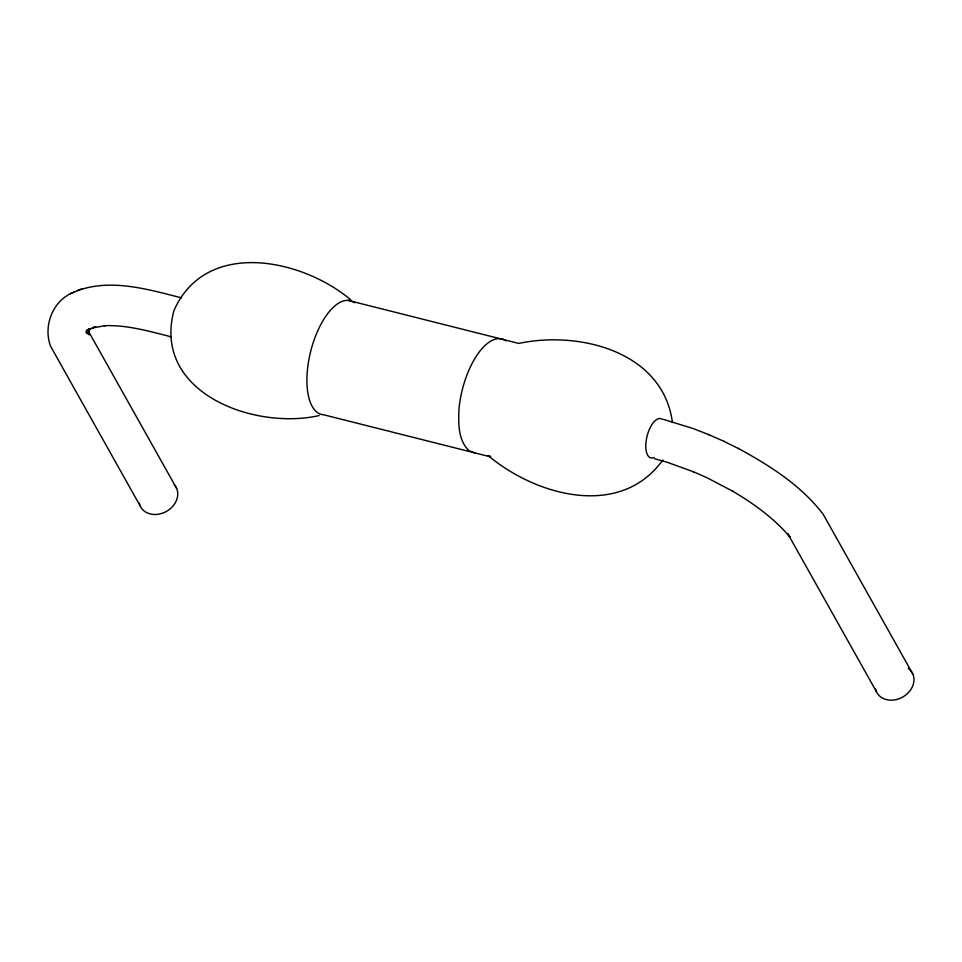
<?xml version="1.0" encoding="UTF-8"?>
<svg xmlns="http://www.w3.org/2000/svg" width="962" height="962" viewBox="0 0 962 962"><rect width="100%" height="100%" fill="white"/><g stroke="black" fill="none" stroke-linecap="round" stroke-linejoin="round"><path stroke-width="1.44" d="M88.708 330.05L87.301 333.549L88.781 328.908L88.288 334.223L88.408 329.425L89.25 334.908L88.035 330.507L176.587 488.299M662.878 459.908C620.274 519.36 535.882 495.731 488.119 455.531L490.68 456.469M88.504 329.906L86.448 332.936L89.719 328.932L85.991 332.022L90.668 328.703L86.315 330.543L95.442 326.683M74.182 292.087C53.042 299.891 42.821 325.553 50.601 346.296L140.139 505.856M77.573 290.644C111.412 278.343 148.136 289.418 181.541 297.835M95.587 326.623L92.436 327.946L105.495 325.625M69.829 293.927L81.77 288.865M319.18 415.548C253.908 430.399 152.056 392.64 173.93 310.642C205.495 238.66 301.491 258.321 350.805 299.867M104.329 325.697C127.068 324.807 149.158 331.265 170.971 336.784M348.04 300.36L518.771 343.422C579.196 330.507 663.046 351.407 672.426 422.498M490.44 456.83L323.797 414.802A58.658 25.986 -75.8 0 1 311.387 348.689A58.658 25.986 -75.8 0 1 354.449 302.681M663.371 419.36L693.061 428.523L709.042 434.752M654.497 458.73L667.484 462.373L693.662 471.849L692.977 471.56L706.781 477.633L733.008 491.341L732.178 490.885C753.45 503.487 773.965 518.085 790.006 537.085L787.806 533.742L876.346 691.534M475.432 453.042L469.023 450.721C457.972 440.163 458.417 423.388 458.97 409.247A58.658 25.986 -75.8 0 1 506.084 340.933M723.604 441.185L738.6 448.593M708.357 434.463L723.773 441.245M738.263 448.412C769.756 465.548 801.298 485.509 823.256 514.405L912.794 673.977M654.112 457.455A20.25 8.971 -75.8 0 1 646.704 437.758A20.25 8.971 -75.8 0 1 662.193 419.312M174.242 484.704A20.25 16.438 -29.3 0 1 165.813 511.736A20.25 16.438 -29.3 0 1 139.262 503.102M908.272 668.434A20.25 16.438 -29.3 0 1 903.558 696.536A20.25 16.438 -29.3 0 1 875.468 688.78"/></g></svg>
